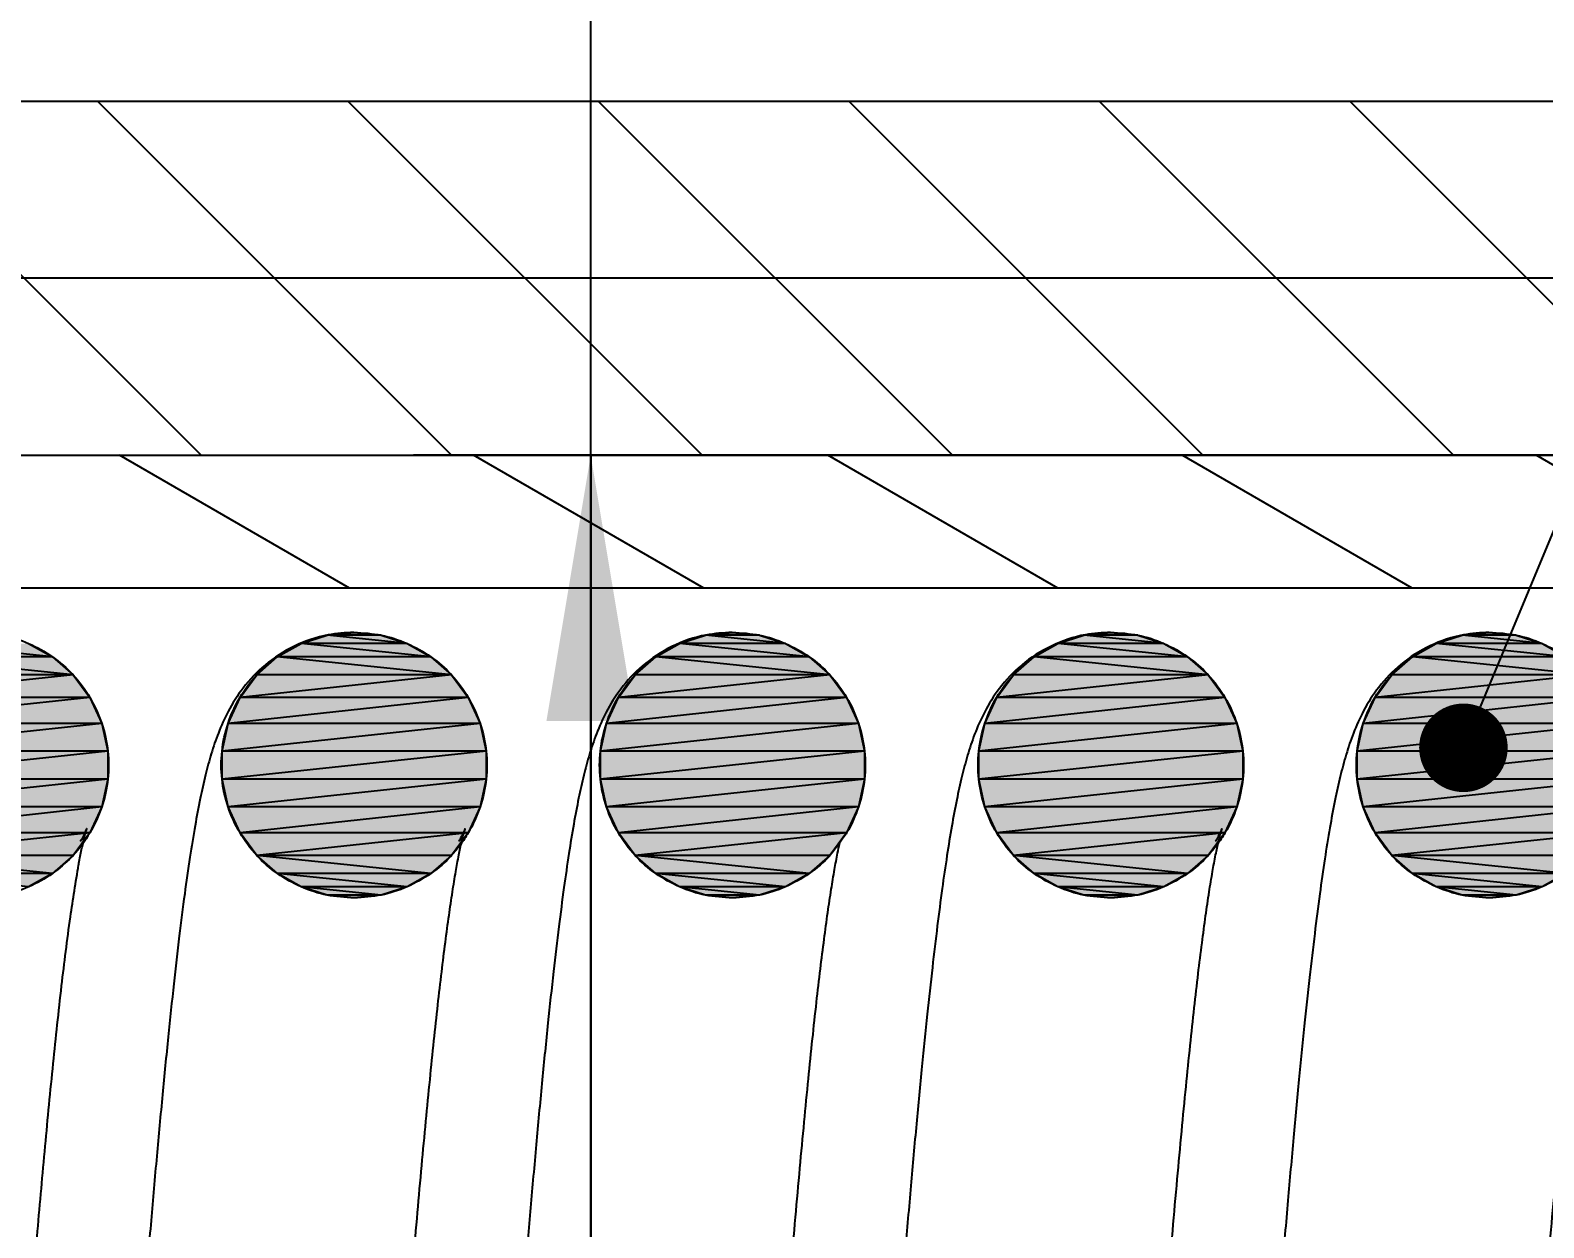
# Model space of a CAD drawing. Extents: x 0 to 210, y 0 to 297.
# Drawn here: x 144.6 to 161.69, y 173.33 to 186.85 of the extents above; entities that cross this region are included whole.
import ezdxf
from ezdxf.enums import TextEntityAlignment as Align

# ---------------------------------------------------------------- set-up
doc = ezdxf.new("R2010")
doc.units = 0
doc.header["$LTSCALE"] = 19.36
doc.header["$MEASUREMENT"] = 0
doc.layers.get('0').update_dxf_attribs({"linetype": 'CONTINUOUS'})
doc.styles.add('TEXTSTYLE_0', font='txt', dxfattribs={"width": 0.8})
doc.dimstyles.new('DIMSTYLE_2', dxfattribs={"dimtxt": 3.6, "dimasz": 0.18, "dimexe": 0.18, "dimexo": 0.0625, "dimgap": 0.09, "dimtad": 0, "dimtih": 1, "dimtoh": 1, "dimlfac": 0.5, "dimzin": 0, "dimdsep": 46, "dimtxsty": 'STANDARD', "dimcen": 0.09, "dimadec": 0, "dimazin": 0, "dimtp": 0.2, "dimtm": 0.2, "dimtfac": 0, "dimtdec": 4, "dimtofl": 0, "dimtmove": 0, "dimatfit": 3, "dimfxl": 1, "dimtolj": 1, "dimtzin": 0, "dimarcsym": 0})

# ---------------------------------------------------------------- blocks, each defined once
blk = doc.blocks.new('*D3')
at = {"color": 2, "linetype": 'Continuous'}
for p, q in [((150.927, 170.05), (150.927, 219.93)), ((176.497, 182.05), (148.927, 182.05)), ((150.927, 182.05), (150.927, 170.05)), ((150.927, 158.05), (150.927, 170.05)), ((176.497, 158.05), (148.927, 158.05))]:
    blk.add_line(p, q, dxfattribs=at)
for points in [[(151.427, 179.05), (150.927, 182.05), (150.427, 179.05)], [(150.427, 161.05), (150.927, 158.05), (151.427, 161.05)]]:
    blk.add_solid(points, dxfattribs=at)
at = {"color": 2, "linetype": 'Continuous', "style": 'TEXTSTYLE_0', "oblique": 12}
for s, width, p, p2 in [('H9/f9', 0.696429, (150.007, 208.23), (150.007, 219.93)), ('12', 0.975, (150.007, 203.55), (150.007, 208.23)), ('%%c', 2, (150.007, 198.75), (150.007, 203.55))]:
    blk.add_text(s, height=3.6, rotation=90, dxfattribs=dict(at, width=width)).set_placement(p, p2, align=Align.FIT)
blk = doc.blocks.new('BALLOON_BL3')
at = {"color": 2, "linetype": 'Continuous'}
blk.add_line((160.974, 179.208), (169.094, 198.75), dxfattribs=at)
at = {"color": 2, "linetype": 'Continuous', "const_width": 0.5}
blk.add_lwpolyline([(160.532, 178.746, 1), (161.032, 178.746, 1), (160.532, 178.746)], format="xyb", dxfattribs=at)

msp = doc.modelspace()

# ---------------------------------------------------------------- linework, layer by layer
at = {"color": 7, "linetype": 'Continuous'}
for p, q in [((114.497, 186.05), (190.497, 186.05)), ((112.497, 182.05), (176.497, 182.05)), ((166.497, 180.55), (126.497, 180.55)), ((148.252, 180.05), (148.255, 180.05)), ((152.524, 180.05), (152.528, 180.05)), ((156.797, 180.05), (156.8, 180.05)), ((161.07, 180.05), (161.073, 180.05)), ((148.257, 177.05), (148.255, 177.05)), ((152.53, 177.05), (152.528, 177.05)), ((156.802, 177.05), (156.8, 177.05)), ((161.075, 177.05), (161.073, 177.05))]:
    msp.add_line(p, q, dxfattribs=at)
at = {"color": 2, "linetype": 'Continuous'}
for p, q in [((146.527, 182.05), (142.527, 186.05)), ((149.356, 182.05), (145.356, 186.05)), ((152.184, 182.05), (148.184, 186.05)), ((155.013, 182.05), (151.013, 186.05)), ((157.841, 182.05), (153.841, 186.05)), ((160.67, 182.05), (156.67, 186.05)), ((163.498, 182.05), (159.498, 186.05)), ((192.497, 184.05), (112.497, 184.05)), ((148.203, 180.55), (145.605, 182.05)), ((152.203, 180.55), (149.605, 182.05)), ((156.203, 180.55), (153.605, 182.05)), ((160.203, 180.55), (157.605, 182.05)), ((164.203, 180.55), (161.605, 182.05)), ((147.657, 179.924), (147.95, 180.018)), ((151.93, 179.924), (152.222, 180.018)), ((156.203, 179.924), (156.495, 180.018)), ((160.475, 179.924), (160.768, 180.018)), ((147.388, 179.773), (147.657, 179.924)), ((148.853, 179.924), (147.657, 179.924)), ((151.661, 179.773), (151.93, 179.924)), ((153.126, 179.924), (151.93, 179.924)), ((155.934, 179.773), (156.203, 179.924)), ((157.398, 179.924), (156.203, 179.924)), ((160.207, 179.773), (160.475, 179.924)), ((161.671, 179.924), (160.475, 179.924)), ((144.849, 179.774), (143.116, 179.773)), ((147.155, 179.57), (147.388, 179.773)), ((149.122, 179.774), (147.388, 179.773)), ((151.428, 179.57), (151.661, 179.773)), ((153.394, 179.774), (151.661, 179.773)), ((155.701, 179.57), (155.934, 179.773)), ((157.667, 179.774), (155.934, 179.773)), ((159.974, 179.57), (160.207, 179.773)), ((161.94, 179.774), (160.207, 179.773)), ((145.082, 179.57), (142.883, 179.57)), ((149.355, 179.57), (147.155, 179.57)), ((153.627, 179.57), (151.428, 179.57)), ((157.9, 179.57), (155.701, 179.57)), ((162.173, 179.57), (159.974, 179.57)), ((145.271, 179.316), (142.56, 179.021)), ((146.833, 179.021), (146.967, 179.316)), ((149.543, 179.316), (146.833, 179.021)), ((151.105, 179.021), (151.239, 179.316)), ((153.816, 179.316), (151.105, 179.021)), ((158.089, 179.316), (155.378, 179.021)), ((155.378, 179.021), (155.512, 179.316)), ((162.362, 179.316), (159.651, 179.021)), ((159.651, 179.021), (159.785, 179.316)), ((145.405, 179.021), (142.491, 178.707)), ((146.764, 178.707), (146.833, 179.021)), ((149.677, 179.021), (146.764, 178.707)), ((153.95, 179.021), (151.036, 178.707)), ((151.036, 178.707), (151.105, 179.021)), ((158.223, 179.021), (155.309, 178.707)), ((155.309, 178.707), (155.378, 179.021)), ((162.496, 179.021), (159.582, 178.707)), ((159.582, 178.707), (159.651, 179.021)), ((145.474, 178.707), (142.491, 178.393)), ((146.764, 178.393), (146.764, 178.707)), ((149.746, 178.707), (146.764, 178.393)), ((154.019, 178.707), (151.036, 178.393)), ((151.036, 178.393), (151.036, 178.707)), ((158.292, 178.707), (155.309, 178.393)), ((155.309, 178.393), (155.309, 178.707)), ((162.565, 178.707), (159.582, 178.393)), ((159.582, 178.393), (159.582, 178.707)), ((145.474, 178.393), (142.56, 178.079)), ((146.833, 178.079), (146.764, 178.393)), ((149.746, 178.393), (146.833, 178.079)), ((151.105, 178.079), (151.036, 178.393)), ((154.019, 178.393), (151.105, 178.079)), ((155.378, 178.079), (155.309, 178.393)), ((158.292, 178.393), (155.378, 178.079)), ((159.651, 178.079), (159.582, 178.393)), ((162.565, 178.393), (159.651, 178.079)), ((145.405, 178.079), (142.694, 177.784)), ((146.967, 177.784), (146.833, 178.079)), ((149.677, 178.079), (146.967, 177.784)), ((151.239, 177.784), (151.105, 178.079)), ((153.95, 178.079), (151.239, 177.784)), ((155.512, 177.784), (155.378, 178.079)), ((158.223, 178.079), (155.512, 177.784)), ((159.785, 177.784), (159.651, 178.079)), ((162.496, 178.079), (159.785, 177.784)), ((145.271, 177.784), (142.883, 177.53)), ((145.271, 177.784), (145.082, 177.53)), ((147.156, 177.53), (146.967, 177.784)), ((149.543, 177.784), (147.156, 177.53)), ((149.543, 177.784), (149.355, 177.53)), ((151.428, 177.53), (151.239, 177.784)), ((153.816, 177.784), (151.428, 177.53)), ((153.816, 177.784), (153.627, 177.53)), ((155.701, 177.53), (155.512, 177.784)), ((158.089, 177.784), (155.701, 177.53)), ((158.089, 177.784), (157.9, 177.53)), ((159.974, 177.53), (159.785, 177.784)), ((162.362, 177.784), (159.974, 177.53)), ((145.082, 177.53), (142.883, 177.53)), ((149.355, 177.53), (147.156, 177.53)), ((147.389, 177.327), (147.156, 177.53)), ((153.627, 177.53), (151.428, 177.53)), ((151.661, 177.327), (151.428, 177.53)), ((157.9, 177.53), (155.701, 177.53)), ((155.934, 177.327), (155.701, 177.53)), ((162.173, 177.53), (159.974, 177.53)), ((160.207, 177.327), (159.974, 177.53)), ((144.849, 177.327), (143.116, 177.327)), ((149.122, 177.327), (147.389, 177.327)), ((147.657, 177.176), (147.389, 177.327)), ((153.394, 177.327), (151.661, 177.327)), ((151.93, 177.176), (151.661, 177.327)), ((157.667, 177.327), (155.934, 177.327)), ((156.203, 177.176), (155.934, 177.327)), ((161.94, 177.327), (160.207, 177.327)), ((160.475, 177.176), (160.207, 177.327)), ((148.853, 177.176), (147.657, 177.176)), ((147.95, 177.082), (147.657, 177.176)), ((148.56, 177.082), (147.95, 177.082)), ((153.126, 177.176), (151.93, 177.176)), ((152.223, 177.082), (151.93, 177.176)), ((152.833, 177.082), (152.223, 177.082)), ((157.398, 177.176), (156.203, 177.176)), ((156.495, 177.082), (156.203, 177.176)), ((157.106, 177.082), (156.495, 177.082)), ((161.671, 177.176), (160.475, 177.176)), ((160.768, 177.082), (160.475, 177.176)), ((161.379, 177.082), (160.768, 177.082))]:
    msp.add_line(p, q, dxfattribs=at)
for points in [[(147.95, 180.018), (148.255, 180.05), (148.56, 180.018), (147.95, 180.018)], [(148.56, 180.018), (148.853, 179.924), (147.95, 180.018)], [(152.222, 180.018), (152.528, 180.05), (152.833, 180.018), (152.222, 180.018)], [(152.833, 180.018), (153.126, 179.924), (152.222, 180.018)], [(156.495, 180.018), (156.8, 180.05), (157.106, 180.018), (156.495, 180.018)], [(157.106, 180.018), (157.398, 179.924), (156.495, 180.018)], [(160.768, 180.018), (161.073, 180.05), (161.378, 180.018), (160.768, 180.018)], [(161.378, 180.018), (161.671, 179.924), (160.768, 180.018)], [(144.58, 179.924), (144.849, 179.774), (143.384, 179.924)], [(148.853, 179.924), (149.122, 179.774), (147.657, 179.924)], [(153.126, 179.924), (153.394, 179.774), (151.93, 179.924)], [(157.398, 179.924), (157.667, 179.774), (156.203, 179.924)], [(161.671, 179.924), (161.94, 179.774), (160.475, 179.924)], [(144.849, 179.774), (145.082, 179.57), (143.116, 179.773)], [(149.122, 179.774), (149.355, 179.57), (147.388, 179.773)], [(153.394, 179.774), (153.627, 179.57), (151.661, 179.773)], [(157.667, 179.774), (157.9, 179.57), (155.934, 179.773)], [(161.94, 179.774), (162.173, 179.57), (160.207, 179.773)], [(145.082, 179.57), (142.694, 179.316), (142.883, 179.57)], [(145.082, 179.57), (145.271, 179.316), (142.694, 179.316)], [(149.355, 179.57), (146.967, 179.316), (147.155, 179.57)], [(149.355, 179.57), (149.543, 179.316), (146.967, 179.316)], [(153.627, 179.57), (151.239, 179.316), (151.428, 179.57)], [(153.627, 179.57), (153.816, 179.316), (151.239, 179.316)], [(157.9, 179.57), (155.512, 179.316), (155.701, 179.57)], [(157.9, 179.57), (158.089, 179.316), (155.512, 179.316)], [(162.173, 179.57), (159.785, 179.316), (159.974, 179.57)], [(162.173, 179.57), (162.362, 179.316), (159.785, 179.316)], [(145.271, 179.316), (145.405, 179.021), (142.56, 179.021)], [(149.543, 179.316), (149.677, 179.021), (146.833, 179.021)], [(153.816, 179.316), (153.95, 179.021), (151.105, 179.021)], [(158.089, 179.316), (158.223, 179.021), (155.378, 179.021)], [(162.362, 179.316), (162.496, 179.021), (159.651, 179.021)], [(145.405, 179.021), (145.474, 178.707), (142.491, 178.707)], [(149.677, 179.021), (149.746, 178.707), (146.764, 178.707)], [(153.95, 179.021), (154.019, 178.707), (151.036, 178.707)], [(158.223, 179.021), (158.292, 178.707), (155.309, 178.707)], [(162.496, 179.021), (162.565, 178.707), (159.582, 178.707)], [(145.474, 178.707), (145.474, 178.393), (142.491, 178.393)], [(149.746, 178.707), (149.746, 178.393), (146.764, 178.393)], [(154.019, 178.707), (154.019, 178.393), (151.036, 178.393)], [(158.292, 178.707), (158.292, 178.393), (155.309, 178.393)], [(162.565, 178.707), (162.565, 178.393), (159.582, 178.393)], [(145.474, 178.393), (145.405, 178.079), (142.56, 178.079)], [(149.746, 178.393), (149.677, 178.079), (146.833, 178.079)], [(154.019, 178.393), (153.95, 178.079), (151.105, 178.079)], [(158.292, 178.393), (158.223, 178.079), (155.378, 178.079)], [(162.565, 178.393), (162.496, 178.079), (159.651, 178.079)], [(145.405, 178.079), (145.271, 177.784), (142.694, 177.784)], [(149.677, 178.079), (149.543, 177.784), (146.967, 177.784)], [(153.95, 178.079), (153.816, 177.784), (151.239, 177.784)], [(158.223, 178.079), (158.089, 177.784), (155.512, 177.784)], [(162.496, 178.079), (162.362, 177.784), (159.785, 177.784)], [(145.082, 177.53), (144.849, 177.327), (142.883, 177.53)], [(149.355, 177.53), (149.122, 177.327), (147.156, 177.53)], [(153.627, 177.53), (153.394, 177.327), (151.428, 177.53)], [(157.9, 177.53), (157.667, 177.327), (155.701, 177.53)], [(162.173, 177.53), (161.94, 177.327), (159.974, 177.53)], [(144.849, 177.327), (144.58, 177.176), (143.116, 177.327)], [(149.122, 177.327), (148.853, 177.176), (147.389, 177.327)], [(153.394, 177.327), (153.126, 177.176), (151.661, 177.327)], [(157.667, 177.327), (157.398, 177.176), (155.934, 177.327)], [(161.94, 177.327), (161.671, 177.176), (160.207, 177.327)], [(148.853, 177.176), (148.56, 177.082), (147.657, 177.176)], [(148.56, 177.082), (148.255, 177.05), (147.95, 177.082)], [(153.126, 177.176), (152.833, 177.082), (151.93, 177.176)], [(152.833, 177.082), (152.528, 177.05), (152.223, 177.082)], [(157.398, 177.176), (157.106, 177.082), (156.203, 177.176)], [(157.106, 177.082), (156.8, 177.05), (156.495, 177.082)], [(161.671, 177.176), (161.379, 177.082), (160.475, 177.176)], [(161.379, 177.082), (161.073, 177.05), (160.768, 177.082)]]:
    msp.add_lwpolyline(points, dxfattribs=at)
at = {"color": 7, "linetype": 'Continuous'}
for points, knots in [([(143.982, 180.05), (144.085, 180.044), (144.29, 180.031), (144.584, 179.932), (144.855, 179.782), (145.092, 179.576), (145.282, 179.319), (145.415, 179.025), (145.485, 178.711), (145.485, 178.389), (145.415, 178.074), (145.281, 177.781), (145.148, 177.599), (145.069, 177.516), (145.062, 177.509)], [0, 0, 0, 0, 0.306955, 0.614244, 0.922063, 1.231264, 1.548298, 1.871862, 2.193146, 2.507807, 2.829212, 3.152753, 3.469619, 3.49807, 3.49807, 3.49807, 3.49807]), ([(148.252, 180.05), (148.154, 180.044), (147.923, 180.03), (147.576, 179.909), (147.248, 179.7), (147.002, 179.44), (146.834, 179.173), (146.721, 178.921), (146.64, 178.679), (146.573, 178.432), (146.513, 178.16), (146.455, 177.85), (146.397, 177.492), (146.338, 177.077), (146.278, 176.6), (146.216, 176.062), (146.153, 175.465), (146.089, 174.815), (146.025, 174.123), (145.961, 173.398), (145.898, 172.651), (145.835, 171.892), (145.773, 171.13), (145.713, 170.376), (145.654, 169.637), (145.596, 168.92), (145.54, 168.231), (145.485, 167.571), (145.432, 166.944), (145.38, 166.352), (145.329, 165.794), (145.279, 165.273), (145.231, 164.791), (145.183, 164.347), (145.137, 163.944), (145.093, 163.583), (145.05, 163.264), (145.009, 162.987), (144.971, 162.754), (144.938, 162.574), (144.916, 162.471), (144.907, 162.432)], [0, 0, 0, 0, 0.291547, 0.693591, 1.08726, 1.44639, 1.758893, 2.027604, 2.2736, 2.523259, 2.796822, 3.108216, 3.468453, 3.885911, 4.366084, 4.909242, 5.511928, 6.167557, 6.866733, 7.597981, 8.350817, 9.115691, 9.882914, 10.642964, 11.386777, 12.106993, 12.79967, 13.461997, 14.091775, 14.687317, 15.247347, 15.770902, 16.256725, 16.703194, 17.109034, 17.473319, 17.795396, 18.074822, 18.311445, 18.504724, 18.624798, 18.624798, 18.624798, 18.624798]), ([(148.255, 177.05), (148.153, 177.056), (147.947, 177.069), (147.653, 177.168), (147.382, 177.318), (147.145, 177.524), (146.956, 177.781), (146.822, 178.075), (146.752, 178.389), (146.752, 178.711), (146.822, 179.026), (146.956, 179.32), (147.145, 179.576), (147.382, 179.782), (147.653, 179.932), (147.946, 180.03), (148.15, 180.044), (148.252, 180.05)], [0, 0, 0, 0, 0.306955, 0.614244, 0.922063, 1.231264, 1.548298, 1.871862, 2.193146, 2.507807, 2.829212, 3.152753, 3.469619, 3.7787, 4.086568, 4.393881, 4.697642, 4.697642, 4.697642, 4.697642]), ([(148.255, 180.05), (148.358, 180.044), (148.563, 180.031), (148.857, 179.932), (149.128, 179.782), (149.365, 179.576), (149.554, 179.319), (149.688, 179.025), (149.758, 178.711), (149.758, 178.389), (149.687, 178.075), (149.577, 177.828), (149.486, 177.695), (149.455, 177.651)], [0, 0, 0, 0, 0.306955, 0.614244, 0.922063, 1.231264, 1.548298, 1.871862, 2.193146, 2.507807, 2.829212, 3.152753, 3.312313, 3.312313, 3.312313, 3.312313]), ([(152.524, 180.05), (152.425, 180.044), (152.19, 180.029), (151.839, 179.904), (151.511, 179.692), (151.267, 179.429), (151.102, 179.163), (150.991, 178.913), (150.911, 178.673), (150.846, 178.43), (150.787, 178.166), (150.732, 177.871), (150.677, 177.535), (150.621, 177.15), (150.564, 176.706), (150.503, 176.196), (150.441, 175.618), (150.377, 174.981), (150.314, 174.3), (150.251, 173.596), (150.19, 172.886), (150.132, 172.184), (150.075, 171.494), (150.021, 170.817), (149.968, 170.153), (149.916, 169.502), (149.864, 168.865), (149.814, 168.243), (149.764, 167.642), (149.715, 167.062), (149.667, 166.508), (149.619, 165.982), (149.572, 165.485), (149.527, 165.019), (149.482, 164.586), (149.438, 164.188), (149.396, 163.824), (149.354, 163.495), (149.314, 163.202), (149.276, 162.947), (149.239, 162.727), (149.207, 162.554), (149.173, 162.404), (149.161, 162.342), (149.132, 162.252), (149.162, 162.329), (149.181, 162.364), (149.206, 162.403), (149.212, 162.412)], [0, 0, 0, 0, 0.29714, 0.704361, 1.101226, 1.46001, 1.769683, 2.036163, 2.280874, 2.526476, 2.791985, 3.089494, 3.427107, 3.813133, 4.257398, 4.769866, 5.354185, 6.000112, 6.691132, 7.406254, 8.122382, 8.827745, 9.520142, 10.198944, 10.864565, 11.518066, 12.158705, 12.783075, 13.387863, 13.970071, 14.527021, 15.056358, 15.556048, 16.024364, 16.459871, 16.861398, 17.228156, 17.559578, 17.855111, 18.114108, 18.335642, 18.518432, 18.659328, 18.753338, 18.793622, 18.818226, 18.923449, 18.955316, 18.955316, 18.955316, 18.955316]), ([(152.528, 177.05), (152.425, 177.056), (152.22, 177.069), (151.926, 177.168), (151.655, 177.318), (151.418, 177.524), (151.229, 177.781), (151.095, 178.075), (151.025, 178.389), (151.025, 178.711), (151.095, 179.026), (151.229, 179.32), (151.418, 179.576), (151.655, 179.782), (151.926, 179.932), (152.219, 180.03), (152.423, 180.044), (152.524, 180.05)], [0, 0, 0, 0, 0.306955, 0.614244, 0.922063, 1.231264, 1.548298, 1.871862, 2.193146, 2.507807, 2.829212, 3.152753, 3.469619, 3.7787, 4.086568, 4.393881, 4.697471, 4.697471, 4.697471, 4.697471]), ([(152.528, 180.05), (152.63, 180.044), (152.835, 180.031), (153.13, 179.932), (153.401, 179.782), (153.638, 179.576), (153.827, 179.319), (153.961, 179.025), (154.03, 178.711), (154.03, 178.389), (153.961, 178.075), (153.87, 177.874), (153.813, 177.779), (153.811, 177.776)], [0, 0, 0, 0, 0.306955, 0.614244, 0.922063, 1.231264, 1.548298, 1.871862, 2.193146, 2.507807, 2.829212, 3.152753, 3.162689, 3.162689, 3.162689, 3.162689]), ([(156.797, 180.05), (156.702, 180.044), (156.472, 180.031), (156.124, 179.91), (155.792, 179.7), (155.542, 179.434), (155.374, 179.163), (155.261, 178.907), (155.181, 178.664), (155.115, 178.417), (155.057, 178.149), (155.001, 177.851), (154.947, 177.516), (154.893, 177.141), (154.838, 176.72), (154.782, 176.247), (154.724, 175.718), (154.665, 175.128), (154.603, 174.482), (154.54, 173.786), (154.477, 173.051), (154.413, 172.291), (154.35, 171.519), (154.288, 170.749), (154.228, 169.995), (154.169, 169.265), (154.113, 168.568), (154.059, 167.905), (154.006, 167.276), (153.955, 166.682), (153.905, 166.122), (153.856, 165.598), (153.808, 165.109), (153.762, 164.656), (153.717, 164.241), (153.673, 163.864), (153.631, 163.525), (153.59, 163.224), (153.551, 162.962), (153.514, 162.739), (153.482, 162.567), (153.461, 162.469), (153.453, 162.432)], [0, 0, 0, 0, 0.285887, 0.688836, 1.087808, 1.454119, 1.772154, 2.042802, 2.289712, 2.539713, 2.810617, 3.112377, 3.449271, 3.825999, 4.248877, 4.723381, 5.254758, 5.847565, 6.499812, 7.202741, 7.944738, 8.712083, 9.490948, 10.267762, 11.029062, 11.762555, 12.462583, 13.128075, 13.758773, 14.354941, 14.917062, 15.444532, 15.936168, 16.391087, 16.808679, 17.188543, 17.530368, 17.83396, 18.099187, 18.325576, 18.511996, 18.624768, 18.624768, 18.624768, 18.624768]), ([(156.8, 177.05), (156.698, 177.056), (156.493, 177.069), (156.198, 177.168), (155.928, 177.318), (155.691, 177.524), (155.501, 177.781), (155.368, 178.075), (155.298, 178.389), (155.298, 178.711), (155.368, 179.026), (155.501, 179.32), (155.691, 179.576), (155.927, 179.782), (156.198, 179.932), (156.492, 180.03), (156.696, 180.044), (156.797, 180.05)], [0, 0, 0, 0, 0.306955, 0.614244, 0.922063, 1.231264, 1.548298, 1.871862, 2.193146, 2.507807, 2.829212, 3.152753, 3.469619, 3.7787, 4.086568, 4.393881, 4.697687, 4.697687, 4.697687, 4.697687]), ([(156.8, 180.05), (156.903, 180.044), (157.108, 180.031), (157.403, 179.932), (157.673, 179.782), (157.91, 179.576), (158.1, 179.319), (158.233, 179.025), (158.303, 178.711), (158.303, 178.389), (158.233, 178.075), (158.123, 177.828), (158.031, 177.695), (158.001, 177.651)], [0, 0, 0, 0, 0.306955, 0.614244, 0.922063, 1.231264, 1.548298, 1.871862, 2.193146, 2.507807, 2.829212, 3.152753, 3.312313, 3.312313, 3.312313, 3.312313]), ([(161.07, 180.05), (160.974, 180.044), (160.745, 180.03), (160.401, 179.912), (160.074, 179.706), (159.825, 179.447), (159.654, 179.178), (159.539, 178.92), (159.455, 178.671), (159.388, 178.416), (159.327, 178.138), (159.27, 177.828), (159.213, 177.477), (159.157, 177.079), (159.1, 176.633), (159.042, 176.135), (158.983, 175.586), (158.923, 174.983), (158.861, 174.326), (158.798, 173.615), (158.732, 172.85), (158.665, 172.032), (158.594, 171.167), (158.522, 170.259), (158.446, 169.316), (158.368, 168.35), (158.287, 167.374), (158.203, 166.405), (158.117, 165.464), (158.027, 164.577), (157.94, 163.789), (157.872, 163.301), (157.842, 163.084)], [0, 0, 0, 0, 0.288347, 0.685695, 1.076259, 1.43671, 1.753997, 2.028182, 2.281743, 2.540501, 2.820689, 3.133625, 3.487582, 3.887869, 4.337655, 4.838317, 5.39038, 5.995522, 6.655, 7.369315, 8.138, 8.959309, 9.829633, 10.743328, 11.69247, 12.666421, 13.651541, 14.630849, 15.583592, 16.484872, 17.305396, 17.962508, 17.962508, 17.962508, 17.962508]), ([(161.073, 177.05), (160.971, 177.056), (160.766, 177.069), (160.471, 177.168), (160.2, 177.318), (159.963, 177.524), (159.774, 177.781), (159.64, 178.075), (159.571, 178.389), (159.571, 178.711), (159.64, 179.026), (159.774, 179.32), (159.963, 179.576), (160.2, 179.782), (160.471, 179.932), (160.765, 180.03), (160.969, 180.044), (161.07, 180.05)], [0, 0, 0, 0, 0.306955, 0.614244, 0.922063, 1.231264, 1.548298, 1.871862, 2.193146, 2.507807, 2.829212, 3.152753, 3.469619, 3.7787, 4.086568, 4.393881, 4.697773, 4.697773, 4.697773, 4.697773]), ([(161.073, 180.05), (161.176, 180.044), (161.381, 180.031), (161.675, 179.932), (161.946, 179.782), (162.183, 179.576), (162.372, 179.319), (162.506, 179.025), (162.576, 178.711), (162.576, 178.389), (162.506, 178.075), (162.372, 177.781), (162.183, 177.524), (161.946, 177.318), (161.675, 177.168), (161.381, 177.07), (161.177, 177.057), (161.075, 177.05)], [0, 0, 0, 0, 0.306955, 0.614244, 0.922063, 1.231264, 1.548298, 1.871862, 2.193146, 2.507807, 2.829212, 3.152753, 3.469619, 3.7787, 4.086568, 4.393881, 4.699072, 4.699072, 4.699072, 4.699072]), ([(145.145, 177.425), (145.154, 177.476), (145.172, 177.573), (145.203, 177.708), (145.217, 177.775), (145.242, 177.85), (145.203, 177.748), (145.18, 177.713), (145.163, 177.688)], [0, 0, 0, 0, 0.1570885, 0.3001638, 0.3891067, 0.4170108, 0.4603557, 0.5783231, 0.5783231, 0.5783231, 0.5783231]), ([(146.122, 160.05), (146.215, 160.056), (146.444, 160.069), (146.793, 160.188), (147.129, 160.401), (147.381, 160.67), (147.549, 160.945), (147.661, 161.201), (147.741, 161.444), (147.806, 161.691), (147.864, 161.959), (147.92, 162.259), (147.974, 162.594), (148.028, 162.971), (148.082, 163.39), (148.137, 163.855), (148.193, 164.368), (148.25, 164.927), (148.308, 165.533), (148.367, 166.181), (148.427, 166.863), (148.486, 167.571), (148.546, 168.291), (148.604, 169.014), (148.661, 169.726), (148.716, 170.419), (148.77, 171.087), (148.822, 171.729), (148.873, 172.344), (148.922, 172.931), (148.971, 173.489), (149.018, 174.019), (149.065, 174.519), (149.111, 174.989), (149.155, 175.427), (149.199, 175.832), (149.242, 176.204), (149.284, 176.541), (149.325, 176.842), (149.363, 177.107), (149.401, 177.336), (149.433, 177.517), (149.469, 177.678), (149.48, 177.741), (149.514, 177.847), (149.488, 177.78), (149.468, 177.741), (149.442, 177.7), (149.435, 177.687)], [0, 0, 0, 0, 0.278753, 0.685911, 1.090237, 1.460755, 1.780726, 2.051526, 2.297977, 2.547506, 2.818226, 3.120731, 3.46034, 3.839059, 4.261166, 4.729159, 5.244274, 5.806867, 6.416406, 7.069631, 7.758261, 8.471975, 9.199268, 9.927958, 10.645745, 11.342172, 12.013439, 12.658006, 13.274935, 13.863743, 14.424254, 14.956437, 15.459485, 15.93198, 16.372698, 16.780603, 17.154809, 17.494525, 17.798975, 18.067294, 18.297983, 18.489113, 18.638194, 18.741321, 18.791475, 18.807203, 18.908516, 18.951357, 18.951357, 18.951357, 18.951357]), ([(153.811, 177.776), (153.753, 177.691), (153.637, 177.52), (153.4, 177.318), (153.13, 177.168), (152.836, 177.07), (152.631, 177.057), (152.53, 177.05)], [0, 0, 0, 0, 0.306984, 0.616065, 0.923933, 1.231246, 1.53644, 1.53644, 1.53644, 1.53644]), ([(154.668, 160.05), (154.764, 160.056), (154.998, 160.07), (155.349, 160.194), (155.68, 160.407), (155.926, 160.671), (156.092, 160.94), (156.203, 161.192), (156.283, 161.434), (156.348, 161.68), (156.407, 161.947), (156.464, 162.249), (156.52, 162.594), (156.576, 162.992), (156.635, 163.447), (156.695, 163.965), (156.757, 164.546), (156.821, 165.189), (156.886, 165.889), (156.953, 166.639), (157.02, 167.425), (157.086, 168.232), (157.152, 169.041), (157.215, 169.832), (157.276, 170.595), (157.334, 171.321), (157.391, 172.01), (157.445, 172.663), (157.498, 173.281), (157.549, 173.861), (157.599, 174.404), (157.648, 174.908), (157.695, 175.372), (157.741, 175.797), (157.785, 176.183), (157.828, 176.529), (157.869, 176.837), (157.908, 177.105), (157.947, 177.337), (157.979, 177.519), (158.015, 177.681), (158.027, 177.745), (158.06, 177.847), (158.033, 177.778), (158.013, 177.741), (157.987, 177.699), (157.98, 177.687)], [0, 0, 0, 0, 0.289962, 0.69948, 1.099378, 1.46103, 1.773098, 2.041274, 2.287335, 2.535234, 2.804591, 3.108365, 3.45582, 3.854991, 4.312374, 4.833033, 5.41841, 6.066262, 6.771849, 7.528037, 8.323192, 9.139576, 9.957509, 10.75693, 11.522524, 12.251113, 12.942586, 13.597728, 14.217458, 14.800714, 15.346065, 15.852545, 16.319582, 16.746928, 17.134832, 17.483735, 17.79399, 18.065723, 18.298625, 18.491665, 18.641673, 18.744085, 18.792059, 18.810235, 18.911678, 18.952572, 18.952572, 18.952572, 18.952572]), ([(160.82, 162.789), (160.844, 162.966), (160.897, 163.355), (160.969, 163.971), (161.041, 164.648), (161.11, 165.357), (161.177, 166.09), (161.243, 166.837), (161.306, 167.592), (161.368, 168.347), (161.429, 169.097), (161.488, 169.836), (161.546, 170.56), (161.602, 171.264), (161.658, 171.944), (161.712, 172.596), (161.765, 173.218), (161.817, 173.807), (161.868, 174.361), (161.918, 174.877), (161.966, 175.355), (162.013, 175.792), (162.058, 176.188), (162.102, 176.542), (162.144, 176.855), (162.184, 177.124), (162.223, 177.355), (162.255, 177.535), (162.29, 177.69), (162.302, 177.756), (162.333, 177.849), (162.302, 177.769), (162.282, 177.734), (162.258, 177.696), (162.253, 177.688)], [0, 0, 0, 0, 0.536046, 1.177656, 1.861189, 2.576966, 3.315533, 4.068436, 4.828111, 5.587845, 6.341793, 7.084919, 7.812637, 8.5203, 9.203766, 9.859477, 10.484428, 11.076126, 11.632542, 12.151874, 12.632335, 13.072535, 13.471501, 13.828616, 14.143583, 14.416701, 14.648275, 14.83789, 14.983832, 15.082196, 15.12406, 15.150411, 15.258629, 15.285741, 15.285741, 15.285741, 15.285741]), ([(149.455, 177.651), (149.423, 177.61), (149.326, 177.488), (149.128, 177.318), (148.857, 177.168), (148.563, 177.07), (148.359, 177.057), (148.257, 177.05)], [0, 0, 0, 0, 0.157761, 0.466842, 0.77471, 1.082023, 1.387492, 1.387492, 1.387492, 1.387492]), ([(150.395, 160.05), (150.488, 160.056), (150.717, 160.069), (151.065, 160.188), (151.399, 160.4), (151.65, 160.667), (151.82, 160.941), (151.932, 161.198), (152.013, 161.443), (152.079, 161.693), (152.138, 161.965), (152.194, 162.268), (152.249, 162.608), (152.304, 162.991), (152.359, 163.422), (152.416, 163.907), (152.475, 164.45), (152.535, 165.053), (152.597, 165.711), (152.661, 166.416), (152.724, 167.157), (152.788, 167.919), (152.85, 168.688), (152.912, 169.449), (152.971, 170.189), (153.028, 170.901), (153.083, 171.582), (153.136, 172.231), (153.188, 172.848), (153.239, 173.434), (153.288, 173.988), (153.337, 174.509), (153.384, 174.995), (153.43, 175.446), (153.475, 175.859), (153.519, 176.236), (153.561, 176.574), (153.602, 176.874), (153.641, 177.136), (153.678, 177.359), (153.709, 177.532), (153.731, 177.63), (153.739, 177.668)], [0, 0, 0, 0, 0.279525, 0.685024, 1.086886, 1.455777, 1.775689, 2.047718, 2.296401, 2.549135, 2.823827, 3.130287, 3.472832, 3.857514, 4.290529, 4.777286, 5.322825, 5.930127, 6.594313, 7.306149, 8.053847, 8.823627, 9.600433, 10.368729, 11.113795, 11.828524, 12.5116, 13.162673, 13.781992, 14.370165, 14.926938, 15.450572, 15.939523, 16.392593, 16.808883, 17.187745, 17.528713, 17.831709, 18.09662, 18.322973, 18.509625, 18.624674, 18.624674, 18.624674, 18.624674]), ([(158.001, 177.651), (157.968, 177.61), (157.871, 177.488), (157.673, 177.318), (157.403, 177.168), (157.109, 177.07), (156.904, 177.057), (156.802, 177.05)], [0, 0, 0, 0, 0.157761, 0.466842, 0.77471, 1.082023, 1.387333, 1.387333, 1.387333, 1.387333]), ([(141.85, 160.05), (141.953, 160.057), (142.196, 160.073), (142.552, 160.204), (142.875, 160.42), (143.112, 160.678), (143.271, 160.935), (143.378, 161.175), (143.455, 161.402), (143.518, 161.629), (143.573, 161.872), (143.626, 162.14), (143.677, 162.439), (143.728, 162.774), (143.779, 163.149), (143.831, 163.567), (143.884, 164.03), (143.938, 164.542), (143.995, 165.103), (144.052, 165.716), (144.112, 166.38), (144.174, 167.097), (144.238, 167.864), (144.304, 168.679), (144.373, 169.539), (144.445, 170.438), (144.52, 171.369), (144.598, 172.322), (144.68, 173.284), (144.765, 174.238), (144.854, 175.162), (144.947, 176.025), (145.038, 176.774), (145.112, 177.229), (145.144, 177.424)], [0, 0, 0, 0, 0.310258, 0.725543, 1.120018, 1.468043, 1.767928, 2.023128, 2.254669, 2.485141, 2.730602, 3.001408, 3.30394, 3.641757, 4.018694, 4.438487, 4.904067, 5.417807, 5.981523, 6.596665, 7.26401, 7.983423, 8.753687, 9.572742, 10.437238, 11.341842, 12.279112, 13.239713, 14.210832, 15.175516, 16.112868, 16.994519, 17.780992, 18.375811, 18.375811, 18.375811, 18.375811]), ([(145.062, 177.509), (144.993, 177.445), (144.849, 177.311), (144.584, 177.168), (144.291, 177.069), (144.086, 177.056), (143.984, 177.05)], [0, 0, 0, 0, 0.280776, 0.588644, 0.895957, 1.201407, 1.201407, 1.201407, 1.201407])]:
    msp.add_open_spline(points, degree=3, knots=knots, dxfattribs=at)
at = {"color": 2, "linetype": 'Continuous'}
for points in [[(147.657, 179.924), (147.95, 180.018), (148.853, 179.924)], [(147.95, 180.018), (148.255, 180.05), (148.56, 180.018)], [(148.56, 180.018), (148.853, 179.924), (147.95, 180.018)], [(151.93, 179.924), (152.222, 180.018), (153.126, 179.924)], [(152.222, 180.018), (152.528, 180.05), (152.833, 180.018)], [(152.833, 180.018), (153.126, 179.924), (152.222, 180.018)], [(156.203, 179.924), (156.495, 180.018), (157.398, 179.924)], [(156.495, 180.018), (156.8, 180.05), (157.106, 180.018)], [(157.106, 180.018), (157.398, 179.924), (156.495, 180.018)], [(160.475, 179.924), (160.768, 180.018), (161.671, 179.924)], [(160.768, 180.018), (161.073, 180.05), (161.378, 180.018)], [(161.378, 180.018), (161.671, 179.924), (160.768, 180.018)], [(143.116, 179.773), (143.384, 179.924), (144.849, 179.774)], [(144.58, 179.924), (144.849, 179.774), (143.384, 179.924)], [(147.388, 179.773), (147.657, 179.924), (149.122, 179.774)], [(148.853, 179.924), (149.122, 179.774), (147.657, 179.924)], [(151.661, 179.773), (151.93, 179.924), (153.394, 179.774)], [(153.126, 179.924), (153.394, 179.774), (151.93, 179.924)], [(155.934, 179.773), (156.203, 179.924), (157.667, 179.774)], [(157.398, 179.924), (157.667, 179.774), (156.203, 179.924)], [(160.207, 179.773), (160.475, 179.924), (161.94, 179.774)], [(161.671, 179.924), (161.94, 179.774), (160.475, 179.924)], [(142.883, 179.57), (143.116, 179.773), (145.082, 179.57)], [(144.849, 179.774), (145.082, 179.57), (143.116, 179.773)], [(147.155, 179.57), (147.388, 179.773), (149.355, 179.57)], [(149.122, 179.774), (149.355, 179.57), (147.388, 179.773)], [(151.428, 179.57), (151.661, 179.773), (153.627, 179.57)], [(153.394, 179.774), (153.627, 179.57), (151.661, 179.773)], [(155.701, 179.57), (155.934, 179.773), (157.9, 179.57)], [(157.667, 179.774), (157.9, 179.57), (155.934, 179.773)], [(159.974, 179.57), (160.207, 179.773), (162.173, 179.57)], [(161.94, 179.774), (162.173, 179.57), (160.207, 179.773)], [(142.883, 179.57), (145.082, 179.57), (142.694, 179.316)], [(145.082, 179.57), (145.271, 179.316), (142.694, 179.316)], [(147.155, 179.57), (149.355, 179.57), (146.967, 179.316)], [(149.355, 179.57), (149.543, 179.316), (146.967, 179.316)], [(151.428, 179.57), (153.627, 179.57), (151.239, 179.316)], [(153.627, 179.57), (153.816, 179.316), (151.239, 179.316)], [(155.701, 179.57), (157.9, 179.57), (155.512, 179.316)], [(157.9, 179.57), (158.089, 179.316), (155.512, 179.316)], [(159.974, 179.57), (162.173, 179.57), (159.785, 179.316)], [(162.173, 179.57), (162.362, 179.316), (159.785, 179.316)], [(142.56, 179.021), (142.694, 179.316), (145.271, 179.316)], [(145.271, 179.316), (145.405, 179.021), (142.56, 179.021)], [(146.833, 179.021), (146.967, 179.316), (149.543, 179.316)], [(149.543, 179.316), (149.677, 179.021), (146.833, 179.021)], [(151.105, 179.021), (151.239, 179.316), (153.816, 179.316)], [(153.816, 179.316), (153.95, 179.021), (151.105, 179.021)], [(155.378, 179.021), (155.512, 179.316), (158.089, 179.316)], [(158.089, 179.316), (158.223, 179.021), (155.378, 179.021)], [(159.651, 179.021), (159.785, 179.316), (162.362, 179.316)], [(162.362, 179.316), (162.496, 179.021), (159.651, 179.021)], [(142.491, 178.707), (142.56, 179.021), (145.405, 179.021)], [(145.405, 179.021), (145.474, 178.707), (142.491, 178.707)], [(146.764, 178.707), (146.833, 179.021), (149.677, 179.021)], [(149.677, 179.021), (149.746, 178.707), (146.764, 178.707)], [(151.036, 178.707), (151.105, 179.021), (153.95, 179.021)], [(153.95, 179.021), (154.019, 178.707), (151.036, 178.707)], [(155.309, 178.707), (155.378, 179.021), (158.223, 179.021)], [(158.223, 179.021), (158.292, 178.707), (155.309, 178.707)], [(159.582, 178.707), (159.651, 179.021), (162.496, 179.021)], [(162.496, 179.021), (162.565, 178.707), (159.582, 178.707)], [(142.491, 178.393), (142.491, 178.707), (145.474, 178.707)], [(145.474, 178.707), (145.474, 178.393), (142.491, 178.393)], [(146.764, 178.393), (146.764, 178.707), (149.746, 178.707)], [(149.746, 178.707), (149.746, 178.393), (146.764, 178.393)], [(151.036, 178.393), (151.036, 178.707), (154.019, 178.707)], [(154.019, 178.707), (154.019, 178.393), (151.036, 178.393)], [(155.309, 178.393), (155.309, 178.707), (158.292, 178.707)], [(158.292, 178.707), (158.292, 178.393), (155.309, 178.393)], [(159.582, 178.393), (159.582, 178.707), (162.565, 178.707)], [(162.565, 178.707), (162.565, 178.393), (159.582, 178.393)], [(142.56, 178.079), (142.491, 178.393), (145.474, 178.393)], [(145.474, 178.393), (145.405, 178.079), (142.56, 178.079)], [(146.833, 178.079), (146.764, 178.393), (149.746, 178.393)], [(149.746, 178.393), (149.677, 178.079), (146.833, 178.079)], [(151.105, 178.079), (151.036, 178.393), (154.019, 178.393)], [(154.019, 178.393), (153.95, 178.079), (151.105, 178.079)], [(155.378, 178.079), (155.309, 178.393), (158.292, 178.393)], [(158.292, 178.393), (158.223, 178.079), (155.378, 178.079)], [(159.651, 178.079), (159.582, 178.393), (162.565, 178.393)], [(162.565, 178.393), (162.496, 178.079), (159.651, 178.079)], [(142.694, 177.784), (142.56, 178.079), (145.405, 178.079)], [(145.405, 178.079), (145.271, 177.784), (142.694, 177.784)], [(146.967, 177.784), (146.833, 178.079), (149.677, 178.079)], [(149.677, 178.079), (149.543, 177.784), (146.967, 177.784)], [(151.239, 177.784), (151.105, 178.079), (153.95, 178.079)], [(153.95, 178.079), (153.816, 177.784), (151.239, 177.784)], [(155.512, 177.784), (155.378, 178.079), (158.223, 178.079)], [(158.223, 178.079), (158.089, 177.784), (155.512, 177.784)], [(159.785, 177.784), (159.651, 178.079), (162.496, 178.079)], [(162.496, 178.079), (162.362, 177.784), (159.785, 177.784)], [(142.883, 177.53), (142.694, 177.784), (145.271, 177.784)], [(145.082, 177.53), (142.883, 177.53), (145.271, 177.784)], [(147.156, 177.53), (146.967, 177.784), (149.543, 177.784)], [(149.355, 177.53), (147.156, 177.53), (149.543, 177.784)], [(151.428, 177.53), (151.239, 177.784), (153.816, 177.784)], [(153.627, 177.53), (151.428, 177.53), (153.816, 177.784)], [(155.701, 177.53), (155.512, 177.784), (158.089, 177.784)], [(157.9, 177.53), (155.701, 177.53), (158.089, 177.784)], [(159.974, 177.53), (159.785, 177.784), (162.362, 177.784)], [(162.173, 177.53), (159.974, 177.53), (162.362, 177.784)], [(145.082, 177.53), (144.849, 177.327), (142.883, 177.53)], [(143.116, 177.327), (142.883, 177.53), (144.849, 177.327)], [(149.355, 177.53), (149.122, 177.327), (147.156, 177.53)], [(147.389, 177.327), (147.156, 177.53), (149.122, 177.327)], [(153.627, 177.53), (153.394, 177.327), (151.428, 177.53)], [(151.661, 177.327), (151.428, 177.53), (153.394, 177.327)], [(157.9, 177.53), (157.667, 177.327), (155.701, 177.53)], [(155.934, 177.327), (155.701, 177.53), (157.667, 177.327)], [(162.173, 177.53), (161.94, 177.327), (159.974, 177.53)], [(160.207, 177.327), (159.974, 177.53), (161.94, 177.327)], [(144.849, 177.327), (144.58, 177.176), (143.116, 177.327)], [(149.122, 177.327), (148.853, 177.176), (147.389, 177.327)], [(147.657, 177.176), (147.389, 177.327), (148.853, 177.176)], [(153.394, 177.327), (153.126, 177.176), (151.661, 177.327)], [(151.93, 177.176), (151.661, 177.327), (153.126, 177.176)], [(157.667, 177.327), (157.398, 177.176), (155.934, 177.327)], [(156.203, 177.176), (155.934, 177.327), (157.398, 177.176)], [(161.94, 177.327), (161.671, 177.176), (160.207, 177.327)], [(160.475, 177.176), (160.207, 177.327), (161.671, 177.176)], [(148.853, 177.176), (148.56, 177.082), (147.657, 177.176)], [(147.95, 177.082), (147.657, 177.176), (148.56, 177.082)], [(148.56, 177.082), (148.255, 177.05), (147.95, 177.082)], [(153.126, 177.176), (152.833, 177.082), (151.93, 177.176)], [(152.223, 177.082), (151.93, 177.176), (152.833, 177.082)], [(152.833, 177.082), (152.528, 177.05), (152.223, 177.082)], [(157.398, 177.176), (157.106, 177.082), (156.203, 177.176)], [(156.495, 177.082), (156.203, 177.176), (157.106, 177.082)], [(157.106, 177.082), (156.8, 177.05), (156.495, 177.082)], [(161.671, 177.176), (161.379, 177.082), (160.475, 177.176)], [(160.768, 177.082), (160.475, 177.176), (161.379, 177.082)], [(161.379, 177.082), (161.073, 177.05), (160.768, 177.082)]]:
    msp.add_solid(points, dxfattribs=at)

# ---------------------------------------------------------------- block references
msp.add_blockref('BALLOON_BL3', (0, 0), dxfattribs=at)

# ---------------------------------------------------------------- dimensions: what is measured, and where the dimension line sits
dim = msp.add_linear_dim(base=(150.927, 182.05), p1=(176.497, 158.05), p2=(176.497, 182.05), angle=90, dimstyle='DIMSTYLE_2', dxfattribs=at)
dim.commit()
dim.dimension.update_dxf_attribs({"geometry": '*D3', "text_midpoint": (148.207, 209.34)})

doc.saveas('drawing.dxf')
